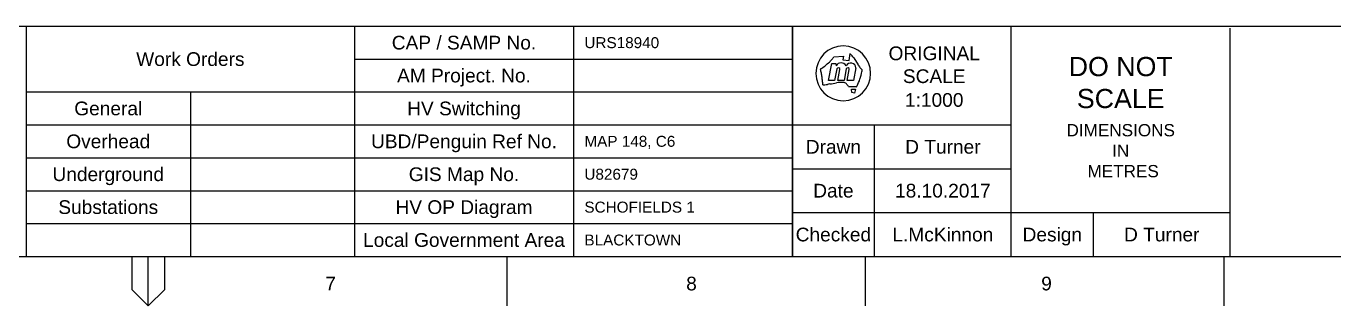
# Paper-space layout 'Duct B1 (2)' of a CAD drawing. Header units: metres, sheet in millimetres. Extents: x -9 to 824, y -9 to 577.
# Drawn here: x 385.4 to 624.4, y -9 to 42 of the extents above; entities that cross this region are included whole.
import ezdxf
from ezdxf.enums import TextEntityAlignment as Align

# ---------------------------------------------------------------- set-up
doc = ezdxf.new("R2010")
doc.units = ezdxf.units.M
doc.layers.add('Notes', color=7, linetype='Continuous')
doc.styles.add('ARIAL', font='arial.ttf', dxfattribs={"height": 2})
doc.styles.get("Standard").update_dxf_attribs({"font": 'arial.ttf'})

# ---------------------------------------------------------------- blocks, each defined once
blk = doc.blocks.new('A1_FRAME_TITLE')
at = {"layer": 'Notes'}
for p, q in [((394.37, 47.97), (394.37, 5.97)), ((394.37, 47.97), (394.37, 5.97)), ((454.37, 47.97), (454.37, 5.97)), ((454.37, 47.97), (454.37, 5.97)), ((494.37, 47.97), (494.37, 5.97)), ((534.37, 5.97), (534.37, 47.97)), ((534.37, 47.97), (534.37, 5.97)), ((574.37, 5.97), (574.37, 47.97)), ((614.37, 5.97), (614.37, 47.62)), ((454.37, 41.97), (534.37, 41.97)), ((540.96, 38.09), (541.58, 41.17)), ((541.58, 41.17), (542.32, 41.17)), ((541.97, 42.4), (543.74, 42.52)), ((542.32, 41.17), (542.37, 40.77)), ((543.74, 42.52), (543.62, 41.82)), ((543.62, 41.82), (544.76, 41.71)), ((544.76, 41.71), (544.95, 42.96)), ((545.59, 42.18), (546.42, 40.9)), ((542.52, 40.17), (542.1, 38.09)), ((542.67, 38.09), (543.07, 40.06)), ((544.23, 40.17), (543.81, 38.09)), ((544.38, 38.09), (544.78, 40.06)), ((545.98, 40.35), (545.52, 38.09)), ((394.37, 35.97), (454.37, 35.97)), ((424.37, 35.97), (424.37, 5.97)), ((454.37, 35.97), (534.37, 35.97)), ((542.1, 38.09), (540.96, 38.09)), ((543.81, 38.09), (542.67, 38.09)), ((545.52, 38.09), (544.38, 38.09)), ((546.03, 36.89), (544.62, 36.97)), ((544.62, 36.97), (546.03, 36.89)), ((546.03, 36.89), (544.62, 36.97)), ((545.26, 35.89), (545.18, 36.47)), ((545.18, 36.47), (545.91, 36.47)), ((545.7, 35.74), (545.26, 35.89)), ((545.91, 36.47), (545.7, 35.74)), ((394.37, 29.97), (454.37, 29.97)), ((454.37, 29.97), (534.37, 29.97)), ((534.37, 29.97), (574.37, 29.97)), ((549.37, 5.97), (549.37, 29.97)), ((394.37, 23.97), (454.37, 23.97)), ((454.37, 23.97), (534.37, 23.97)), ((534.37, 21.97), (574.37, 21.97)), ((539.37, 21.97), (574.37, 21.97)), ((394.37, 17.97), (454.37, 17.97)), ((454.37, 17.97), (534.37, 17.97)), ((394.37, 11.97), (454.37, 11.97)), ((454.37, 11.97), (534.37, 11.97)), ((534.37, 13.97), (574.37, 13.97)), ((574.37, 13.97), (614.37, 13.97)), ((589.37, 5.97), (589.37, 13.97)), ((413.68, 5.97), (413.68, -0.03)), ((416.68, -3.03), (416.68, 5.97)), ((419.68, -0.03), (419.68, 5.97)), ((482.19, 5.97), (482.19, -3.03)), ((547.7, 5.97), (547.7, -3.03)), ((613.21, 5.97), (613.21, -3.03)), ((413.68, -0.03), (416.68, -3.03)), ((416.68, -3.03), (419.68, -0.03))]:
    blk.add_line(p, q, dxfattribs=at)
at = {"layer": 'Notes', "flags": 128}
for points in [[(9, 47.97), (824.37, 47.97)], [(123.8, 5.97), (824.37, 5.97)]]:
    blk.add_lwpolyline(points, dxfattribs=at)
at = {"layer": 'Notes'}
for centre, radius, start, end in [((543.67, 39.37), 5, 0, 180), ((533.82, 49.09), 10.59, 302.5841, 308.1576), ((533.82, 49.09), 10.59, 308.157, 313.7305), ((536.62, 46.16), 6.54, 313.7309, 319.3045), ((536.62, 46.16), 6.54, 319.3047, 324.8782), ((543.28, 40.21), 1.06, 31.7884, 148.2116), ((545.02, 40.3), 0.961, 2.5982, 150.8098), ((539.69, 38), 7.22, 35.3213, 43.2994), ((468.41, -10.21), 93.25, 33.1096, 33.2341), ((549.95, 42.96), 4.09, 213.1151, 222.4146), ((543.67, 39.37), 5, 180, 0), ((518.69, 35.61), 21.32, 10.3053, 12.3306), ((518.69, 35.61), 21.32, 8.2795, 10.3048), ((519.99, 35.8), 20.01, 6.2539, 8.2792), ((542.79, 40.11), 0.28, 348.6911, 168.6911), ((544.5, 40.11), 0.28, 348.6911, 168.6911), ((539.42, 40.74), 7.69, 331.5942, 341.8897), ((534.1, 42.48), 13.29, 341.8901, 347.8434), ((547.29, 40.53), 0.484, 222.42, 236.4422), ((547.47, 40.81), 0.815, 236.4359, 244.7422), ((545.36, 40.06), 1.76, 347.8434, 354.1409), ((545.51, 40.04), 1.61, 354.1436, 1.0342), ((519.99, 35.8), 20.01, 4.2291, 6.2543), ((540.12, 39.42), 2.15, 265.1734, 270.0504), ((540.12, 39.51), 2.24, 270.0438, 274.7322), ((540.05, 40.42), 3.15, 274.7358, 283.0812), ((541.88, 32.55), 4.93, 97.7419, 103.0814), ((538.16, 59.88), 22.65, 277.7418, 280.8825), ((543.31, 33.09), 4.63, 85.4613, 100.8824), ((543.61, 36.78), 0.924, 46.5875, 85.4612), ((542.76, 35.89), 2.16, 30.1885, 46.5879), ((545.53, 37.45), 0.75, 311.6083, 321.0792), ((545.59, 37.41), 0.675, 321.0838, 331.5982)]:
    blk.add_arc(centre, radius, start, end, dxfattribs=at)
at = {"layer": 'Notes', "style": 'ARIAL'}
for s, p in [('CAP / SAMP No.', (474.37, 44.97)), ('Work Orders', (424.37, 41.97)), ('AM Project. No.', (474.37, 38.97)), ('General', (409.37, 32.97)), ('HV Switching', (474.37, 32.97)), ('Overhead', (409.37, 26.97)), ('UBD/Penguin Ref No.', (474.37, 26.97)), ('Drawn', (541.87, 25.97)), ('Underground', (409.37, 20.97)), ('GIS Map No.', (474.37, 20.97)), ('Date', (541.87, 17.97)), ('Substations', (409.37, 14.97)), ('HV OP Diagram', (474.37, 14.97)), ('Local Government Area', (474.37, 8.97)), ('Checked', (541.87, 9.97)), ('Design', (581.87, 9.97))]:
    blk.add_text(s, height=2.5, dxfattribs=at).set_placement(p, align=Align.MIDDLE_CENTER)
for s, p in [('7', (449.03, -0.22)), ('8', (514.97, -0.22)), ('9', (579.84, -0.22))]:
    blk.add_text(s, height=2.5, dxfattribs=at).set_placement(p)
at = {"layer": 'Notes'}
for s, insert, char_height, width, attachment_point in [('ORIGINAL SCALE', (560.29, 44.27), 2.5, 17.608, 2), ('DO NOT SCALE', (594.37, 37.67), 3.5, 29.1, 5), ('DIMENSIONS\\PIN\\P METRES', (594.37, 30.12), 2.24, 19.8208, 2)]:
    blk.add_mtext(s, dxfattribs=dict(at, insert=insert, char_height=char_height, width=width, attachment_point=attachment_point))
at = {"layer": 'Notes', "style": 'ARIAL', "flags": 8}
blk.add_attdef('VERSION_NO', text='', height=1.5, rotation=90, dxfattribs=at).set_placement((261.75, 40.04), align=Align.MIDDLE_CENTER)
at = {"layer": 'Notes', "style": 'ARIAL'}
for tag, height, p in [('CAP_NO', 2, (496.37, 44.97)), ('IE_NUM', 2, (496.37, 38.97)), ('REF_1', 2, (321.87, 32.97)), ('GEN_WO', 2.5, (427.37, 32.97)), ('HV_SWITCH', 2, (496.37, 32.97)), ('REF_2', 2, (321.87, 26.97)), ('OH_WO', 2.5, (427.37, 26.97)), ('UBD_REF', 2, (496.37, 26.97)), ('REF_3', 2, (321.87, 20.97)), ('UG_WO', 2.5, (427.37, 20.97)), ('GIS_MAP_No', 2, (496.37, 20.97)), ('REF_4', 2, (321.87, 14.97)), ('SUB_WO', 2.5, (427.37, 14.97)), ('HV_OP_DIAG', 2, (496.37, 14.97)), ('LGA', 2, (496.37, 8.97))]:
    blk.add_attdef(tag, text='', height=height, dxfattribs=at).set_placement(p, align=Align.MIDDLE_LEFT)
for tag, height, p in [('T1', 4, (679.37, 41.13)), ('T2', 4, (679.37, 35.13)), ('REF_No_1', 2.5, (306.87, 32.97)), ('T3', 4, (679.37, 29.13)), ('REF_No_2', 2.5, (306.87, 26.97)), ('DRAWN', 2.5, (561.87, 25.97)), ('T4', 4, (679.37, 23.13)), ('NUM', 8, (791.37, 20.97)), ('REV', 8, (819.37, 20.97)), ('REF_No_3', 2.5, (306.87, 20.97)), ('DATE', 2.5, (561.87, 17.97)), ('T5', 4, (679.37, 17.13)), ('REF_No_4', 2.5, (306.87, 14.97)), ('T6', 4, (679.37, 11.13)), ('CHD', 2.5, (561.87, 9.97)), ('DESIGN', 2.5, (601.87, 9.97)), ('NS', 2.5, (789.8, 8.94)), ('SHTS', 2.5, (804.81, 8.95))]:
    blk.add_attdef(tag, text='', height=height, dxfattribs=at).set_placement(p, align=Align.MIDDLE_CENTER)
blk.add_attdef('scale', text='', height=2.5, dxfattribs=at).set_placement((560.29, 33.27), align=Align.CENTER)
blk.add_attdef('ExportID', (9.08, 2.39), '', height=2.5, dxfattribs=at)
at = {"layer": 'Notes', "style": 'ARIAL', "flags": 1}
for tag, p, height in [('ProjectType', (14.17, -26.8), 2.5), ('ExportDate', (60.28, -26.79), 2.5), ('ExportUserName', (69.15, -26.8), 2.5), ('DesignerCompanyName', (81.48, -26.79), 2.5), ('ExportAreaOfInterest', (97.1, -26.81), 2.5), ('GIS_SUCCESS', (112, -26.78), 2.5), ('CAD_SUCCESS', (121.79, -26.78), 2.5), ('DEPOTCODE', (132.11, -26.88), 2.5), ('ExportCategories', (140.08, -26.8), 2.5), ('Comments', (154.38, -26.88), 2.5), ('ProjectNumber', (23.56, -26.82), 0.1), ('DrawingNumber', (35.51, -26.8), 0.1), ('ProjectDescription', (47.56, -26.83), 0.1)]:
    blk.add_attdef(tag, p, '', height=height, dxfattribs=at)

psp = doc.layouts.new('Duct B1 (2)')

# ---------------------------------------------------------------- block references
at = {"layer": 'Notes'}
ref = psp.add_blockref('A1_FRAME_TITLE', (-8.92, -5.97), dxfattribs=at)
ref.add_attrib('DESIGN', 'D Turner', dxfattribs={"height": 2.5, "style": 'ARIAL'}).set_placement((592.95, 4), align=Align.MIDDLE_CENTER)
ref.add_attrib('DRAWN', 'D Turner', dxfattribs={"height": 2.5, "style": 'ARIAL'}).set_placement((552.95, 20), align=Align.MIDDLE_CENTER)
ref.add_attrib('DATE', '18.10.2017', dxfattribs={"height": 2.5, "style": 'ARIAL'}).set_placement((552.95, 12), align=Align.MIDDLE_CENTER)
ref.add_attrib('scale', '1:1000', dxfattribs={"height": 2.5, "style": 'ARIAL'}).set_placement((551.37, 27.3), align=Align.CENTER)
ref.add_attrib('CAP_NO', 'URS18940', dxfattribs={"height": 2, "style": 'ARIAL'}).set_placement((487.45, 39), align=Align.MIDDLE_LEFT)
ref.add_attrib('UBD_REF', 'MAP 148, C6', dxfattribs={"height": 2, "style": 'ARIAL'}).set_placement((487.45, 21), align=Align.MIDDLE_LEFT)
ref.add_attrib('GIS_MAP_No', 'U82679', dxfattribs={"height": 2, "style": 'ARIAL'}).set_placement((487.45, 15), align=Align.MIDDLE_LEFT)
ref.add_attrib('HV_OP_DIAG', 'SCHOFIELDS 1', dxfattribs={"height": 2, "style": 'ARIAL'}).set_placement((487.45, 9), align=Align.MIDDLE_LEFT)
ref.add_attrib('LGA', 'BLACKTOWN', dxfattribs={"height": 2, "style": 'ARIAL'}).set_placement((487.45, 3), align=Align.MIDDLE_LEFT)
ref.add_attrib('CHD', 'L.McKinnon', dxfattribs={"height": 2.5, "style": 'ARIAL'}).set_placement((552.95, 4), align=Align.MIDDLE_CENTER)

doc.saveas('drawing.dxf')
